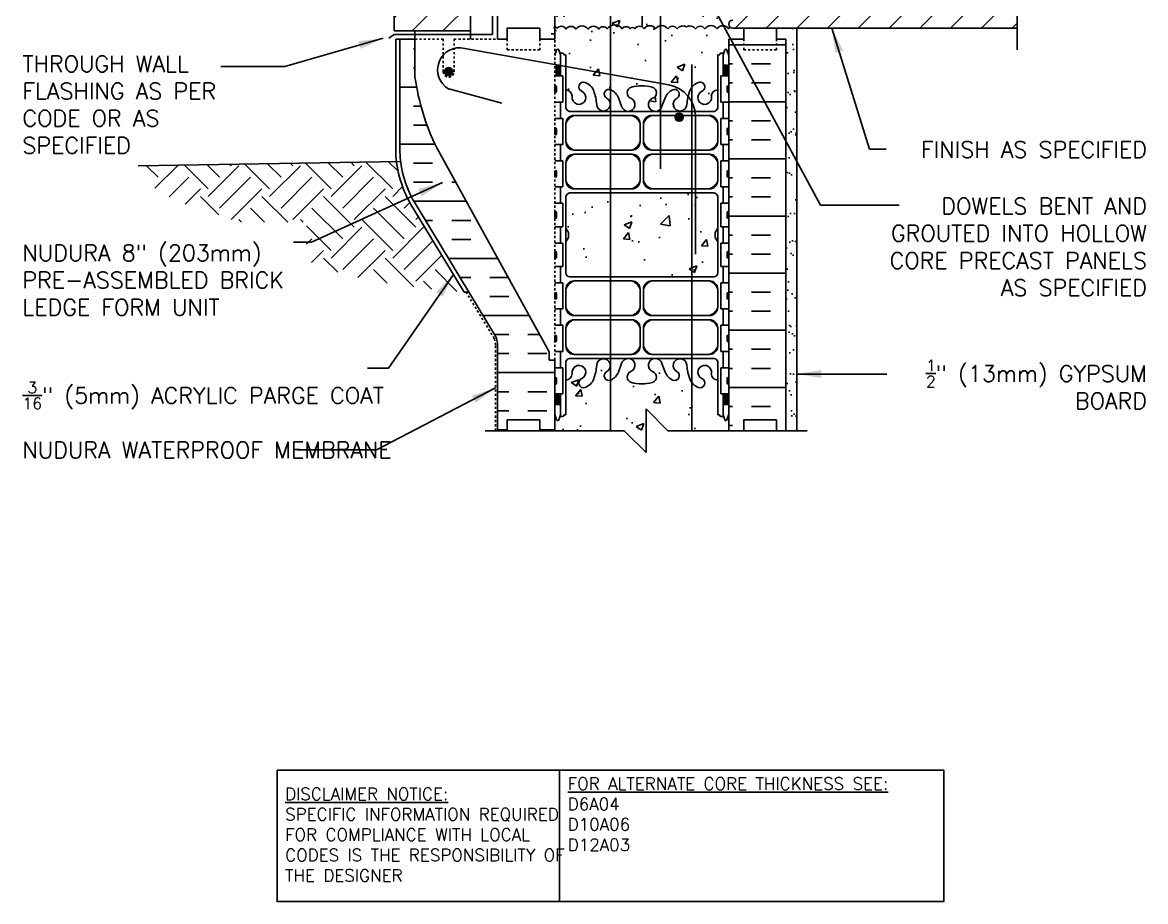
# Model space of a CAD drawing. Header units: inches. Extents: x 206.9 to 258.5, y 56.3 to 126.
# Drawn here: x 206.9 to 258.5, y 56.3 to 96.7 of the extents above; entities that cross this region are included whole.
import ezdxf

# ---------------------------------------------------------------- set-up
doc = ezdxf.new("R2010")
doc.units = ezdxf.units.IN
doc.header["$LTSCALE"] = 0.5
doc.header["$MEASUREMENT"] = 0
doc.linetypes.add('DASHED2', pattern=[0.375, 0.25, -0.125])
doc.linetypes.add('HIDDEN2', pattern=[0.1875, 0.125, -0.0625])
for name, color, linetype in [('HATCH', 12, 'Continuous'), ('Hidden2', 12, 'HIDDEN2'), ('line25', 2, 'Continuous'), ('LINE3', 3, 'Continuous'), ('LINE50', 5, 'Continuous'), ('LINE9', 9, 'Continuous'), ('TEXT', 4, 'Continuous'), ('Web_Edge', 9, 'Continuous')]:
    doc.layers.add(name, color=color, linetype=linetype)
doc.styles.add('DIM', font='romans.shx', dxfattribs={"width": 0.7})
doc.styles.add('ROMANS', font='romans.shx', dxfattribs={"height": 0.75})
doc.styles.get("Standard").update_dxf_attribs({"font": 'romans.shx', "height": 0.75})
doc.dimstyles.new('ext_12', dxfattribs={"dimscale": 12, "dimtxt": 0.09375, "dimasz": 0.09375, "dimexe": 0.09375, "dimexo": 0.0625, "dimgap": 0.0625, "dimtad": 1, "dimdec": 1, "dimzin": 3, "dimdsep": 46, "dimlunit": 4, "dimtxsty": 'DIM', "dimcen": 0.09, "dimdle": 0.09375, "dimclrt": 4, "dimadec": 0, "dimazin": 0, "dimtfac": 1, "dimtdec": 1, "dimtmove": 2, "dimatfit": 3, "dimfxl": 1, "dimfrac": 2, "dimtolj": 1, "dimtzin": 0, "dimarcsym": 0})

# ---------------------------------------------------------------- blocks, each defined once
blk = doc.blocks.new('A$C3BE81C1F')
at = {"layer": 'LINE3'}
for p, q in [((6.106, 0.764), (-3.267, 2.437)), ((-4.004, 0.572), (-1.571, -0.08)), ((7.335, -7.021), (7.335, -0.712))]:
    blk.add_line(p, q, dxfattribs=at)
for centre, radius, start, end in [((-3.509, 1.454), 1.012, 76.184, 240.6907), ((5.835, -0.712), 1.5, 360, 79.5785)]:
    blk.add_arc(centre, radius, start, end, dxfattribs=at)

msp = doc.modelspace()

# ---------------------------------------------------------------- hatches: boundary and pattern name
at = {"layer": 'HATCH'}
h = msp.add_hatch(dxfattribs=at)
h.set_pattern_fill('AR-CONC', color=256, scale=0.5)
h.set_pattern_definition([(50, (0, 0), (3.5863, -0.31376), [0.375, -4.125]), (355, (0, 0), (-0.693757, 3.76096), [0.3, -3.3]), (100.4514, (0.299, -0.026), (2.892544, 3.4472), [0.3187, -3.50571]), (46.1842, (0, 1), (5.33621, -0.827596), [0.5625, -6.1875]), (96.6356, (0.4447, 0.931), (4.67331, 4.87059), [0.47805, -5.25857]), (351.1842, (0, 1), (4.67331, 4.87059), [0.45, -4.95]), (21, (0.5, 0.75), (2.984535, -2.013094), [0.375, -4.125]), (326, (0.5, 0.75), (1.216577, 3.62575), [0.3, -3.3]), (71.4514, (0.7487, 0.5822), (4.20111, 1.612656), [0.3187, -3.50571]), (37.5, (0, 0), (0.060799, 1.664469), [0, -3.26, 0, -3.35, 0, -3.3125]), (7.5, (0, 0), (1.315348, 1.972059), [0, -1.91, 0, -3.185, 0, -1.2625]), (327.5, (-1.115, 0), (2.669112, -0.1127744), [0, -1.25, 0, -3.9, 0, -5.175]), (317.5, (-1.615, 0), (2.91593, 0.500525), [0, -1.625, 0, -2.59, 0, -3.675])])
edge = h.paths.add_edge_path()
edge.add_line((235.368, 122.975), (234.232, 122.975))
edge.add_line((234.232, 122.975), (233.232, 121.975))
edge.add_line((233.232, 121.975), (233.232, 122.975))
edge.add_line((233.232, 122.975), (233.232, 123.975))
edge.add_line((233.232, 123.975), (232.232, 122.975))
edge.add_line((232.232, 122.975), (231.357, 122.975))
edge.add_line((231.357, 122.975), (231.357, 120.202))
edge.add_arc((231.703, 120.563), 0.5, 226.2109, 246.4218)
edge.add_line((231.503, 120.105), (231.593, 120.105))
edge.add_line((231.593, 120.105), (231.593, 120.063))
edge.add_arc((231.453, 119.856), 0.25, 0, 55.9442, ccw=False)
edge.add_line((231.703, 119.856), (231.703, 119.788))
edge.add_arc((231.64, 119.788), 0.0625, -90, 0, ccw=False)
edge.add_line((231.64, 119.726), (231.593, 119.726))
edge.add_line((231.593, 119.726), (231.593, 119.656))
edge.add_line((231.593, 119.656), (231.698, 119.656))
edge.add_arc((231.576, 119.313), 0.364, 32.0424, 70.3387, ccw=False)
edge.add_arc((232.499, 119.924), 0.743, 214.228, 253.8107)
edge.add_spline(control_points=[(232.291, 119.21), (233.729, 118.89)], knot_values=[0, 0, 1, 1], degree=1, periodic=0)
edge.add_arc((234.285, 121.822), 2.984, 259.2546, 270.0995)
edge.add_line((234.29, 118.838), (235.357, 118.822))
edge.add_line((235.357, 118.822), (235.368, 118.822))
edge.add_line((235.368, 118.822), (235.368, 122.975))
edge = h.paths.add_edge_path()
edge.add_line((239.357, 122.975), (235.368, 122.975))
edge.add_line((235.368, 122.975), (235.368, 118.822))
edge.add_line((235.368, 118.822), (236.424, 118.838))
edge.add_arc((236.429, 121.822), 2.984, 269.9005, 280.7454)
edge.add_spline(control_points=[(236.985, 118.89), (238.423, 119.21)], knot_values=[0, 0, 1, 1], degree=1, periodic=0)
edge.add_arc((238.215, 119.924), 0.743, 286.1893, 325.772)
edge.add_arc((239.138, 119.313), 0.364, 109.6613, 147.9576, ccw=False)
edge.add_line((239.016, 119.656), (239.121, 119.656))
edge.add_line((239.121, 119.656), (239.121, 119.726))
edge.add_line((239.121, 119.726), (239.073, 119.726))
edge.add_arc((239.073, 119.788), 0.0625, 180, 270, ccw=False)
edge.add_line((239.011, 119.788), (239.011, 119.856))
edge.add_arc((239.261, 119.856), 0.25, 124.0558, 180, ccw=False)
edge.add_line((239.121, 120.063), (239.121, 120.105))
edge.add_line((239.121, 120.105), (239.211, 120.105))
edge.add_arc((239.011, 120.563), 0.5, 293.5782, 313.7891)
edge.add_line((239.357, 120.202), (239.357, 122.975))
h.paths.add_polyline_path([(233.912, 116.294, -0.878474), (233.736, 116.688, 1.702394), (233.286, 117, -0.069923), (233.149, 116.356, -0.21345), (232.757, 115.967, -1), (232.594, 116.376, 2.087231), (232.16, 116.601, -0.669601), (232.027, 116.48, 0.085348), (231.698, 116.556), (231.593, 116.556), (231.593, 116.486), (231.64, 116.486, -0.414214), (231.703, 116.423), (231.703, 116.356, -0.249069), (231.593, 116.149), (231.593, 116.107), (231.503, 116.107, 0.088416), (231.357, 116.01), (231.357, 113.975), (231.357, 113.216), (231.442, 113.476, -0.6), (231.542, 113.476), (231.591, 113.326), (231.717, 113.326, -0.414214), (231.767, 113.276), (231.767, 113.246), (231.867, 113.246), (231.867, 111.645, -0.380397), (232.16, 111.35, 2.087231), (232.594, 111.575, -1), (232.757, 111.983, -0.21345), (233.149, 111.594, -0.069923), (233.286, 110.95, 1.702394), (233.736, 111.263, -0.878465), (233.912, 111.656)])
h.paths.add_polyline_path([(235.368, 116.125, -0.070129), (234.883, 116.187, -0.734872), (234.86, 116.698, 1.612474), (234.428, 117.058), (234.286, 116.671, -0.173075), (233.94, 116.304, -0.03412), (233.912, 116.294), (233.912, 111.656, -0.034125), (233.94, 111.646, -0.173075), (234.286, 111.279), (234.428, 110.893, 1.612474), (234.86, 111.252, -0.734872), (234.883, 111.763, -0.070128), (235.368, 111.825)])
h.paths.add_polyline_path([(239.357, 116.01, 0.088416), (239.211, 116.107), (239.121, 116.107), (239.121, 116.149, -0.249069), (239.011, 116.356), (239.011, 116.423, -0.414214), (239.073, 116.486), (239.121, 116.486), (239.121, 116.556), (239.016, 116.556, 0.085348), (238.686, 116.48, -0.669601), (238.554, 116.601, 2.087231), (238.12, 116.376, -1), (237.957, 115.967, -0.21345), (237.564, 116.356, -0.069923), (237.428, 117, 1.702394), (236.978, 116.688, -0.940793), (236.774, 116.304, -0.173075), (236.428, 116.671), (236.286, 117.058, 1.612474), (235.854, 116.698, -0.734872), (235.831, 116.187, -0.066822), (235.368, 116.125), (235.368, 111.825, -0.066823), (235.831, 111.763, -0.734872), (235.854, 111.252, 1.612474), (236.286, 110.893), (236.428, 111.279, -0.173075), (236.774, 111.646, -0.940793), (236.978, 111.263, 1.702394), (237.428, 110.95, -0.069923), (237.564, 111.594, -0.21345), (237.957, 111.983, -1), (238.12, 111.575, 2.087231), (238.554, 111.35, -0.380392), (238.847, 111.645), (238.847, 113.246), (238.947, 113.246), (238.947, 113.276, -0.414214), (238.997, 113.326), (239.123, 113.326), (239.172, 113.476, -0.6), (239.272, 113.476), (239.357, 113.216), (239.357, 113.975)])
h.paths.add_polyline_path([(238.847, 106.756, 0.268138), (238.686, 106.904), (235.368, 106.904), (235.368, 104.725), (239.357, 104.725), (239.357, 104.975), (238.727, 104.975), (238.727, 105.088), (238.847, 105.288)])
h.paths.add_polyline_path([(235.368, 106.904), (233.912, 106.904), (233.912, 104.725), (235.368, 104.725)])
h.paths.add_polyline_path([(233.912, 106.904), (232.028, 106.904, 0.268156), (231.867, 106.756), (231.867, 105.288), (231.987, 105.088), (231.987, 104.975), (231.357, 104.975), (231.357, 104.6), (231.596, 104.6, -0.180815), (231.923, 104.725), (233.912, 104.725)])
h.paths.add_polyline_path([(239.885, 101.727), (240.078, 104.475), (235.368, 104.475), (235.368, 96.533, -0.122702), (235.465, 96.449, -0.520567), (235.99, 96.449, -0.208406), (236.224, 96.593), (236.224, 99.018, -0.414214), (237.224, 100.018), (239.766, 100.018), (239.833, 100.981, 0.932515)])
h.paths.add_polyline_path([(239.708, 99.194), (239.766, 100.018), (237.224, 100.018, 0.414214), (236.224, 99.018), (236.224, 96.593, -0.28161), (236.554, 96.449, -0.520567), (236.987, 96.449, -0.396716), (237.406, 96.536, -0.396716), (237.825, 96.449, -0.520567), (238.258, 96.449, -0.520567), (238.822, 96.449, -0.520567), (239.347, 96.449, -0.098929), (239.422, 96.521, -0.69452), (239.544, 96.85)])
h.paths.add_polyline_path([(235.368, 104.475), (233.912, 104.475), (233.912, 96.575, -0.383837), (234.455, 96.449, -0.520567), (234.822, 96.449, -0.520567), (235.032, 96.449, -0.373978), (235.368, 96.533)])
h.paths.add_polyline_path([(233.912, 104.475), (231.924, 104.475, 0.243307), (231.722, 104.368), (231.722, 103.52), (231.681, 103.52), (231.681, 102.975), (231.431, 102.975), (231.431, 103.52), (231.357, 103.52), (231.357, 102.77), (231.722, 102.77), (231.722, 101.57), (231.357, 101.57), (231.357, 100.82), (231.722, 100.82), (231.722, 99.62), (231.357, 99.62), (231.357, 98.87), (231.722, 98.87), (231.722, 97.67), (231.357, 97.67), (231.357, 96.512, -0.324963), (231.464, 96.476, -0.520567), (231.87, 96.436, -0.520567), (232.33, 96.436, -0.520567), (232.894, 96.436, -0.520567), (233.379, 96.436, -0.520567), (233.773, 96.449, -0.11396), (233.912, 96.575)])
h.paths.add_polyline_path([(243.384, 102.975), (243.384, 104.475), (240.854, 104.475), (240.854, 104.077), (240.76, 103.89), (240.666, 104.077), (240.666, 104.475), (240.078, 104.475), (239.885, 101.727, -0.932515), (239.833, 100.981), (239.766, 100.018), (239.708, 99.194), (241.154, 99.346, 1.788289)])
h.paths.add_polyline_path([(236.224, 96.593, 0.208406), (235.99, 96.449, 0.520567), (235.465, 96.449, 0.122702), (235.368, 96.533, 0.373978), (235.032, 96.449, 0.520567), (234.822, 96.449, 0.520567), (234.455, 96.449, 0.383837), (233.912, 96.575), (233.912, 94.353), (236.224, 93.94)])
h.paths.add_polyline_path([(233.912, 96.575, 0.11396), (233.773, 96.449, 0.520567), (233.379, 96.436, 0.520567), (232.894, 96.436, 0.520567), (232.33, 96.436, 0.520567), (231.87, 96.436, 0.520567), (231.464, 96.476, 0.324963), (231.357, 96.512), (231.357, 95.975), (231.357, 95.216), (231.442, 95.476, -0.6), (231.542, 95.476), (231.591, 95.326), (231.717, 95.326, -0.414214), (231.767, 95.276), (231.767, 95.246), (231.867, 95.246), (231.867, 94.718), (233.912, 94.353)])
h.paths.add_polyline_path([(233.912, 94.353), (231.867, 94.718), (231.867, 93.645, -0.380397), (232.16, 93.35, 2.087231), (232.594, 93.575, -1), (232.757, 93.983, -0.21345), (233.149, 93.594, -0.069923), (233.286, 92.95, 1.702394), (233.736, 93.263, -0.878465), (233.912, 93.656)])
h.paths.add_polyline_path([(233.912, 94.353), (233.912, 93.656, -0.034125), (233.94, 93.646, -0.173075), (234.286, 93.279), (234.428, 92.893, 1.612474), (234.86, 93.252, -0.734872), (234.883, 93.763, -0.068475), (235.357, 93.825, -0.068475), (235.831, 93.763, -0.734872), (235.854, 93.252, 1.270286), (236.224, 92.768), (236.224, 93.94)])
h.paths.add_polyline_path([(238.847, 95.246), (238.947, 95.246), (238.947, 95.276, -0.414214), (238.997, 95.326), (239.123, 95.326), (239.172, 95.476, -0.6), (239.272, 95.476), (239.357, 95.216), (239.357, 95.975), (240.044, 95.975), (240.044, 96.475), (239.544, 96.475, -0.180275), (239.422, 96.521, 0.098929), (239.347, 96.449, 0.520567), (238.822, 96.449, 0.520567), (238.258, 96.449, 0.520567), (237.825, 96.449, 0.396716), (237.406, 96.536, 0.396716), (236.987, 96.449, 0.520567), (236.554, 96.449, 0.28161), (236.224, 96.593), (236.224, 93.94), (236.224, 92.768, 0.112255), (236.286, 92.893), (236.428, 93.279, -0.173075), (236.774, 93.646, -0.940793), (236.978, 93.263, 1.702394), (237.428, 92.95, -0.069923), (237.564, 93.594, -0.21345), (237.957, 93.983, -1), (238.12, 93.575, 2.087231), (238.554, 93.35, -0.380392), (238.847, 93.645)])
h.paths.add_polyline_path([(233.912, 88.904), (232.028, 88.904, 0.268156), (231.867, 88.756), (231.867, 87.288), (231.987, 87.088), (231.987, 86.975), (231.987, 86.863), (231.867, 86.663), (231.867, 85.194, 0.268156), (232.028, 85.046), (233.912, 85.046)])
h.paths.add_polyline_path([(237.657, 88.904), (233.912, 88.904), (233.912, 85.046), (237.657, 85.046)])
h.paths.add_polyline_path([(238.847, 86.663), (238.727, 86.863), (238.727, 86.975), (238.727, 87.088), (238.847, 87.288), (238.847, 88.756, 0.268138), (238.686, 88.904), (237.657, 88.904), (237.657, 85.046), (238.686, 85.046, 0.268138), (238.847, 85.194)])
h.paths.add_polyline_path([(237.657, 80.191, -0.070444), (237.564, 80.356, -0.069923), (237.428, 81, 1.702394), (236.978, 80.688, -0.940793), (236.774, 80.304, -0.173075), (236.428, 80.671), (236.286, 81.058, 1.612474), (235.854, 80.698, -0.734872), (235.831, 80.187, -0.068475), (235.357, 80.125, -0.068475), (234.883, 80.187, -0.734872), (234.86, 80.698, 1.612474), (234.428, 81.058), (234.286, 80.671, -0.173075), (233.94, 80.304, -0.034125), (233.912, 80.294), (233.912, 77.975), (234.555, 77.975), (235.555, 76.975), (235.555, 77.975), (235.555, 78.975), (236.555, 77.975), (237.657, 77.975)])
h.paths.add_polyline_path([(233.912, 80.294, -0.878465), (233.736, 80.688, 1.702394), (233.286, 81, -0.069923), (233.149, 80.356, -0.21345), (232.757, 79.967, -1), (232.594, 80.376, 2.087231), (232.16, 80.601, -0.380397), (231.867, 80.305), (231.867, 78.704), (231.767, 78.704), (231.767, 78.674, -0.414214), (231.717, 78.624), (231.591, 78.624), (231.542, 78.474, -0.6), (231.442, 78.474), (231.357, 78.735), (231.357, 77.975), (233.912, 77.975)])
h.paths.add_polyline_path([(238.847, 80.305, -0.380392), (238.554, 80.601, 2.087231), (238.12, 80.376, -1), (237.957, 79.967, -0.140887), (237.657, 80.191), (237.657, 77.975), (239.357, 77.975), (239.357, 78.735), (239.272, 78.474, -0.6), (239.172, 78.474), (239.123, 78.624), (238.997, 78.624, -0.414214), (238.947, 78.674), (238.947, 78.704), (238.847, 78.704)])
h = msp.add_hatch(dxfattribs=at)
h.set_pattern_fill('ANSI31', color=256, scale=8, style=0)
h.set_pattern_definition([(45, (133.1788, -50.4259), (-0.707107, 0.707107), [])])
h.paths.add_polyline_path([(227.482, 98.6), (223.982, 98.6), (223.982, 96.35), (227.482, 96.35)])
h.paths.add_polyline_path([(227.482, 101.225), (223.982, 101.225), (223.982, 98.975), (227.482, 98.975)])
h.paths.add_polyline_path([(227.482, 103.85), (223.982, 103.85), (223.982, 101.6), (227.482, 101.6)])
h.paths.add_polyline_path([(227.482, 106.475), (223.982, 106.475), (223.982, 104.225), (227.482, 104.225)])
h.paths.add_polyline_path([(227.482, 109.1), (223.982, 109.1), (223.982, 106.85), (227.482, 106.85)])
h.paths.add_polyline_path([(227.482, 111.725), (223.982, 111.725), (223.982, 109.475), (227.482, 109.475)])
h.paths.add_polyline_path([(227.482, 114.35), (223.982, 114.35), (223.982, 112.1), (227.482, 112.1)])
h.paths.add_polyline_path([(227.482, 116.975), (223.982, 116.975), (223.982, 114.725), (227.482, 114.725)])
h.paths.add_polyline_path([(227.482, 119.6), (223.982, 119.6), (223.982, 117.35), (227.482, 117.35)])
h.paths.add_polyline_path([(227.482, 122.225), (223.982, 122.225), (223.982, 119.975), (227.482, 119.975)])
h.paths.add_polyline_path([(227.482, 122.975), (223.982, 122.975), (223.982, 122.6), (227.482, 122.6)])
h = msp.add_hatch(dxfattribs=at)
h.set_pattern_fill('INSUL', color=256, scale=7, style=0)
h.set_pattern_definition([(0, (-2694.8047, -301.0343), (0, 2.625), []), (0, (-2694.8047, -300.1593), (0, 2.625), [0.875, -0.875]), (0, (-2694.8047, -299.2843), (0, 2.625), [0.875, -0.875])])
h.paths.add_polyline_path([(228.732, 95.975), (229.169, 95.975), (229.169, 96.475), (230.669, 96.475), (230.669, 95.975), (231.357, 95.975), (231.357, 113.975), (230.669, 113.975), (230.669, 114.475), (229.169, 114.475), (229.169, 113.975), (228.732, 113.975)])
h = msp.add_hatch(dxfattribs=at)
h.set_pattern_fill('ANSI31', color=256, scale=8, style=0)
h.set_pattern_definition([(45, (135.1788, -50.4259), (-0.707107, 0.707107), [])])
edge = h.paths.add_edge_path()
edge.add_line((241.154, 99.346), (239.708, 99.194))
edge.add_line((239.708, 99.194), (239.544, 96.85))
edge.add_arc((239.544, 96.663), 0.188, 90, 270)
edge.add_line((239.544, 96.475), (252.612, 96.475))
edge.add_line((252.612, 96.475), (252.612, 98.475))
edge.add_line((252.612, 98.475), (252.612, 98.551))
edge.add_line((252.612, 98.551), (252.612, 98.668))
edge.add_arc((250.884, 100.475), 2.5, 46.2873, 313.7127, ccw=False)
edge.add_line((252.612, 102.282), (252.612, 104.475))
edge.add_line((252.612, 104.475), (243.384, 104.475))
edge.add_line((243.384, 104.475), (243.384, 102.975))
edge.add_arc((243.384, 100.475), 2.5, -153.1454, 90, ccw=False)
h = msp.add_hatch(dxfattribs=at)
h.set_pattern_fill('INSUL', color=256, scale=7, style=0)
h.set_pattern_definition([(180, (3165.5185, -319.0343), (0, 2.625), []), (180, (3165.5185, -318.1593), (0, 2.625), [0.875, -0.875]), (180, (3165.5185, -317.2843), (0, 2.625), [0.875, -0.875])])
h.paths.add_polyline_path([(241.982, 77.975), (241.544, 77.975), (241.544, 78.475), (240.044, 78.475), (240.044, 77.975), (239.357, 77.975), (239.357, 95.975), (240.044, 95.975), (240.044, 96.475), (241.544, 96.475), (241.544, 95.975), (241.982, 95.975)])
h = msp.add_hatch(dxfattribs=at)
h.set_pattern_fill('AR-SAND', color=256, scale=0.5, style=0)
h.set_pattern_definition([(37.5, (122.3145, 11.3102), (-0.0314967, 0.963412), [0, -0.76, 0, -0.85, 0, -0.8125]), (7.5, (122.3145, 11.3102), (0.884888, 1.411073), [0, -0.41, 0, -0.685, 0, -0.2625]), (327.5, (121.6995, 11.3102), (1.557071, 0.0028295), [0, -0.25, 0, -0.9, 0, -1.175]), (317.5, (121.6995, 11.3102), (1.503063, 0.438838), [0, -0.125, 0, -0.59, 0, -0.675])])
h.paths.add_polyline_path([(242.482, 90.541), (241.982, 90.541), (241.982, 77.976), (242.482, 77.976)])
h.paths.add_polyline_path([(242.482, 96.475), (241.982, 96.475), (241.982, 90.541), (242.482, 90.541)])
h = msp.add_hatch(dxfattribs=at)
h.set_pattern_fill('INSUL', color=256, scale=7, style=0)
h.set_pattern_definition([(0, (-2771.1338, -344.607), (0, 2.625), []), (0, (-2771.1338, -343.732), (0, 2.625), [0.875, -0.875]), (0, (-2771.1338, -342.857), (0, 2.625), [0.875, -0.875])])
h.paths.add_polyline_path([(225.932, 90.975, -0.079579), (224.932, 94.225), (224.932, 95.975), (224.232, 95.975), (224.232, 90.975, 0.131652), (224.902, 88.475), (228.64, 82.325, -0.10438), (228.732, 81.85), (228.732, 77.975), (229.169, 77.975), (229.169, 78.475), (230.669, 78.475), (230.669, 77.975), (231.357, 77.975), (231.357, 81.225), (231.107, 81.225), (231.107, 81.6)])
h = msp.add_hatch(dxfattribs=at)
h.set_pattern_fill('EARTH', color=256, scale=8, angle=45, style=0)
h.set_pattern_definition([(45, (120.3145, 11.3102), (2e-16, 2.828427), [2, -2]), (45, (119.7842, 11.8406), (2e-16, 2.828427), [2, -2]), (45, (119.2538, 12.3709), (2e-16, 2.828427), [2, -2]), (135, (119.2538, 12.7244), (-2.828427, 4e-16), [2, -2]), (135, (119.7842, 13.2548), (-2.828427, 4e-16), [2, -2]), (135, (120.3145, 13.7851), (-2.828427, 4e-16), [2, -2])])
h.paths.add_polyline_path([(220.505, 90.287), (211.789, 90.142), (211.968, 89.967), (212.149, 89.796), (212.333, 89.632), (212.519, 89.475), (212.708, 89.324), (212.898, 89.181), (213.092, 89.047), (213.288, 88.921), (213.486, 88.805), (213.687, 88.697), (213.89, 88.598), (214.094, 88.506), (214.299, 88.421), (214.506, 88.341), (214.713, 88.268), (214.921, 88.199), (215.128, 88.134), (215.336, 88.071), (215.544, 88.008), (215.753, 87.945), (215.963, 87.878), (216.043, 87.85)])
edge = h.paths.add_edge_path()
edge.add_line((216.785, 87.556), (219.952, 87.556))
edge.add_line((219.952, 87.556), (219.952, 85.806))
edge.add_line((219.952, 85.806), (220.065, 85.754))
edge.add_line((220.065, 85.754), (220.423, 85.603))
edge.add_line((220.423, 85.603), (220.829, 85.444))
edge.add_line((220.829, 85.444), (221.308, 85.28))
edge.add_line((221.308, 85.28), (221.885, 85.113))
edge.add_line((221.885, 85.113), (222.588, 84.948))
edge.add_line((222.588, 84.948), (223.443, 84.786))
edge.add_line((223.443, 84.786), (224.478, 84.63))
edge.add_line((224.478, 84.63), (225.718, 84.482))
edge.add_line((225.718, 84.482), (227.191, 84.347))
edge.add_line((227.191, 84.347), (224.74, 88.38))
edge.add_arc((229.232, 90.975), 5.188, 186.9549, 210.0236, ccw=False)
edge.add_line((224.083, 90.347), (220.505, 90.287))
edge.add_line((220.505, 90.287), (216.043, 87.85))
edge.add_line((216.043, 87.85), (216.174, 87.806))
edge.add_line((216.174, 87.806), (216.386, 87.727))
edge.add_line((216.386, 87.727), (216.6, 87.64))
edge.add_line((216.6, 87.64), (216.785, 87.556))
at = {"layer": 'LINE3'}
for points in [[(226.294, 94.475, 1), (226.669, 94.475, 1)], [(236.888, 92.387, 1), (237.263, 92.387, 1)]]:
    msp.add_hatch(color=256, dxfattribs=at).paths.add_polyline_path(points)

# ---------------------------------------------------------------- linework, layer by layer
at = {"layer": 'HATCH'}
for points in [[(237.406, 96.536, 0.396716), (236.987, 96.449, 0.520567), (236.554, 96.449, 0.520567), (235.99, 96.449, 0.520567), (235.465, 96.449, 0.520567), (235.032, 96.449, 0.520567), (234.822, 96.449, 0.520567), (234.455, 96.449, 0.520567), (233.773, 96.449, 0.520567), (233.379, 96.436, 0.520567), (232.894, 96.436, 0.520567), (232.33, 96.436, 0.520567), (231.87, 96.436, 0.520567), (231.464, 96.476, 0.520567), (231.306, 96.476)], [(237.406, 96.536, -0.396716), (237.825, 96.449, -0.520567), (238.258, 96.449, -0.520567), (238.822, 96.449, -0.520567), (239.347, 96.449, -0.098929), (239.422, 96.521, -0.098929)]]:
    msp.add_lwpolyline(points, format="xyb", dxfattribs=at)
at = {"layer": 'Hidden2'}
for p, q in [((224.932, 95.975), (226.232, 95.975)), ((226.232, 95.975), (226.232, 94.475)), ((226.732, 94.475), (226.732, 95.975)), ((226.732, 95.975), (228.732, 95.975)), ((231.357, 81.225), (231.357, 95.975))]:
    msp.add_line(p, q, dxfattribs=at)
msp.add_lwpolyline([(228.732, 95.975), (229.169, 95.975), (229.169, 96.475), (230.669, 96.475), (230.669, 95.975), (231.357, 95.975)], dxfattribs=at)
msp.add_lwpolyline([(228.732, 95.975), (229.169, 95.975), (229.169, 96.475), (230.669, 96.475), (230.669, 95.975), (231.357, 95.975)], dxfattribs=at)
msp.add_lwpolyline([(228.732, 95.975), (229.169, 95.975), (229.169, 96.475), (230.669, 96.475), (230.669, 95.975), (231.357, 95.975)], dxfattribs=at)
msp.add_arc((226.482, 94.475), 0.25, 180, 0, dxfattribs=at)
at = {"layer": 'line25'}
for p, q in [((231.357, 113.975), (231.357, 95.975)), ((227.482, 95.975), (227.482, 109.1)), ((223.982, 96.35), (223.982, 98.6)), ((227.482, 96.35), (223.982, 96.35)), ((224.932, 96.35), (224.932, 95.975)), ((239.544, 96.475), (252.612, 96.475)), ((239.544, 96.475), (252.612, 96.475)), ((224.932, 95.975), (224.932, 94.225)), ((239.357, 77.975), (239.357, 95.975)), ((231.357, 94.28), (231.722, 94.28)), ((231.722, 93.08), (231.722, 94.28)), ((239.357, 94.28), (238.992, 94.28)), ((238.992, 93.08), (238.992, 94.28)), ((231.357, 93.08), (231.722, 93.08)), ((239.357, 93.08), (238.992, 93.08)), ((231.357, 92.33), (231.722, 92.33)), ((231.722, 91.13), (231.722, 92.33)), ((239.357, 92.33), (238.992, 92.33)), ((238.992, 91.13), (238.992, 92.33)), ((231.107, 81.6), (225.932, 90.975)), ((231.357, 91.13), (231.722, 91.13)), ((239.357, 91.13), (238.992, 91.13)), ((231.357, 90.38), (231.722, 90.38)), ((231.722, 89.18), (231.722, 90.38)), ((239.357, 90.38), (238.992, 90.38)), ((238.992, 89.18), (238.992, 90.38)), ((231.357, 89.18), (231.722, 89.18)), ((239.357, 89.18), (238.992, 89.18)), ((231.357, 88.43), (231.722, 88.43)), ((231.722, 88.43), (231.722, 87.35)), ((239.357, 88.43), (238.992, 88.43)), ((238.992, 88.43), (238.992, 87.35)), ((231.357, 87.35), (231.722, 87.35)), ((239.357, 87.35), (238.992, 87.35)), ((231.357, 86.6), (231.722, 86.6)), ((231.722, 85.52), (231.722, 86.6)), ((239.357, 86.6), (238.992, 86.6)), ((238.992, 85.52), (238.992, 86.6)), ((231.357, 85.52), (231.722, 85.52)), ((239.357, 85.52), (238.992, 85.52)), ((231.357, 84.77), (231.722, 84.77)), ((231.722, 84.77), (231.722, 83.57)), ((239.357, 84.77), (238.992, 84.77)), ((238.992, 84.77), (238.992, 83.57)), ((231.357, 83.57), (231.722, 83.57)), ((239.357, 83.57), (238.992, 83.57)), ((231.357, 82.82), (231.722, 82.82)), ((231.722, 82.82), (231.722, 81.62)), ((239.357, 82.82), (238.992, 82.82)), ((238.992, 82.82), (238.992, 81.62)), ((231.107, 81.225), (231.107, 81.6)), ((231.357, 81.62), (231.722, 81.62)), ((239.357, 81.62), (238.992, 81.62)), ((231.357, 81.225), (231.107, 81.225)), ((231.357, 77.975), (231.357, 81.225)), ((231.357, 80.87), (231.722, 80.87)), ((231.722, 80.87), (231.722, 79.67)), ((239.357, 80.87), (238.992, 80.87)), ((238.992, 80.87), (238.992, 79.67)), ((231.357, 79.67), (231.722, 79.67)), ((239.357, 79.67), (238.992, 79.67))]:
    msp.add_line(p, q, dxfattribs=at)
for centre, radius, start, end in [((239.544, 96.663), 0.188, 90, 270), ((235.577, 95.722), 10.75, 188.0028, 206.2026)]:
    msp.add_arc(centre, radius, start, end, dxfattribs=at)
at = {"layer": 'LINE3'}
for p, q in [((233.912, 104.475), (233.912, 77.974)), ((235.368, 104.475), (235.368, 96.533)), ((236.224, 90.018), (236.224, 99.018)), ((237.657, 94.806), (237.657, 77.975))]:
    msp.add_line(p, q, dxfattribs=at)
for centre in [(226.482, 94.475), (237.075, 92.387)]:
    msp.add_circle(centre, 0.188, dxfattribs=at)
at = {"layer": 'LINE50'}
for p, q in [((228.732, 95.975), (228.732, 113.975)), ((241.982, 77.975), (241.982, 95.975)), ((212.205, 90.149), (224.271, 90.35))]:
    msp.add_line(p, q, dxfattribs=at)
for points in [[(228.732, 95.975), (229.169, 95.975), (229.169, 96.475), (230.669, 96.475), (230.669, 95.975), (231.357, 95.975)], [(231.357, 95.975), (230.669, 95.975), (230.669, 96.475), (229.169, 96.475), (229.169, 95.975), (228.732, 95.975)], [(228.732, 95.975), (229.169, 95.975), (229.169, 96.475), (230.669, 96.475), (230.669, 95.975), (231.357, 95.975)], [(231.357, 95.975), (230.669, 95.975), (230.669, 96.475), (229.169, 96.475), (229.169, 95.975), (228.732, 95.975)], [(241.982, 95.975), (241.544, 95.975), (241.544, 96.475), (240.044, 96.475), (240.044, 95.975), (239.357, 95.975)], [(231.357, 77.975), (230.669, 77.975), (230.669, 78.475), (229.169, 78.475), (229.169, 77.975), (228.732, 77.975)], [(239.357, 77.975), (240.044, 77.975), (240.044, 78.475), (241.544, 78.475), (241.544, 77.975), (241.982, 77.975)]]:
    msp.add_lwpolyline(points, dxfattribs=at)
msp.add_lwpolyline([(228.732, 77.975), (228.732, 81.85, 0.10438), (228.64, 82.325), (224.902, 88.475, -0.131652), (224.232, 90.975), (224.232, 95.975), (224.932, 95.975)], format="xyb", dxfattribs=at)
at = {"layer": 'LINE9'}
for p, q in [((228.497, 96.18), (228.497, 100.702)), ((223.732, 96.012), (223.975, 96.18)), ((228.497, 96.18), (223.975, 96.18)), ((242.482, 96.475), (242.482, 77.981)), ((224.044, 95.975), (224.232, 95.975)), ((231.357, 93.57), (231.357, 93.79)), ((231.357, 93.735), (231.357, 93.735)), ((231.357, 93.625), (231.357, 93.625)), ((231.397, 93.83), (231.397, 93.83)), ((231.397, 93.53), (231.397, 93.53)), ((231.437, 93.57), (231.437, 93.79)), ((239.277, 93.57), (239.277, 93.79)), ((239.317, 93.83), (239.317, 93.83)), ((239.317, 93.53), (239.317, 93.53)), ((239.357, 93.57), (239.357, 93.79)), ((239.357, 93.735), (239.357, 93.735)), ((239.357, 93.625), (239.357, 93.625)), ((231.357, 91.62), (231.357, 91.84)), ((231.357, 91.785), (231.357, 91.785)), ((231.357, 91.675), (231.357, 91.675)), ((231.397, 91.88), (231.397, 91.88)), ((231.397, 91.58), (231.397, 91.58)), ((231.437, 91.62), (231.437, 91.84)), ((239.277, 91.62), (239.277, 91.84)), ((239.317, 91.88), (239.317, 91.88)), ((239.317, 91.58), (239.317, 91.58)), ((239.357, 91.62), (239.357, 91.84)), ((239.357, 91.785), (239.357, 91.785)), ((239.357, 91.675), (239.357, 91.675)), ((231.357, 89.67), (231.357, 89.89)), ((231.357, 89.835), (231.357, 89.835)), ((231.397, 89.93), (231.397, 89.93)), ((231.437, 89.67), (231.437, 89.89)), ((239.277, 89.67), (239.277, 89.89)), ((239.317, 89.93), (239.317, 89.93)), ((239.357, 89.67), (239.357, 89.89)), ((239.357, 89.835), (239.357, 89.835)), ((231.357, 89.725), (231.357, 89.725)), ((231.397, 89.63), (231.397, 89.63)), ((239.317, 89.63), (239.317, 89.63)), ((239.357, 89.725), (239.357, 89.725)), ((231.357, 88), (231.357, 87.78)), ((231.357, 87.945), (231.357, 87.945)), ((231.357, 87.835), (231.357, 87.835)), ((231.397, 88.04), (231.397, 88.04)), ((231.437, 88), (231.437, 87.78)), ((239.277, 88), (239.277, 87.78)), ((239.317, 88.04), (239.317, 88.04)), ((239.357, 88), (239.357, 87.78)), ((239.357, 87.945), (239.357, 87.945)), ((239.357, 87.835), (239.357, 87.835)), ((231.397, 87.74), (231.397, 87.74)), ((239.317, 87.74), (239.317, 87.74)), ((231.357, 85.95), (231.357, 86.17)), ((231.357, 86.115), (231.357, 86.115)), ((231.357, 86.005), (231.357, 86.005)), ((231.397, 86.21), (231.397, 86.21)), ((231.397, 85.91), (231.397, 85.91)), ((231.437, 85.95), (231.437, 86.17)), ((239.277, 85.95), (239.277, 86.17)), ((239.317, 86.21), (239.317, 86.21)), ((239.317, 85.91), (239.317, 85.91)), ((239.357, 85.95), (239.357, 86.17)), ((239.357, 86.115), (239.357, 86.115)), ((239.357, 86.005), (239.357, 86.005)), ((227.191, 84.347), (227.411, 84.347)), ((231.357, 84.28), (231.357, 84.06)), ((231.357, 84.225), (231.357, 84.225)), ((231.397, 84.32), (231.397, 84.32)), ((231.437, 84.28), (231.437, 84.06)), ((239.277, 84.28), (239.277, 84.06)), ((239.317, 84.32), (239.317, 84.32)), ((239.357, 84.28), (239.357, 84.06)), ((239.357, 84.225), (239.357, 84.225)), ((231.357, 84.115), (231.357, 84.115)), ((231.397, 84.02), (231.397, 84.02)), ((239.317, 84.02), (239.317, 84.02)), ((239.357, 84.115), (239.357, 84.115)), ((231.357, 82.33), (231.357, 82.11)), ((231.357, 82.275), (231.357, 82.275)), ((231.357, 82.165), (231.357, 82.165)), ((231.437, 82.33), (231.437, 82.11)), ((239.277, 82.33), (239.277, 82.11)), ((239.357, 82.33), (239.357, 82.11)), ((239.357, 82.275), (239.357, 82.275)), ((239.357, 82.165), (239.357, 82.165)), ((231.397, 82.07), (231.397, 82.07)), ((239.317, 82.07), (239.317, 82.07)), ((231.357, 80.38), (231.357, 80.16)), ((231.357, 80.325), (231.357, 80.325)), ((231.357, 80.215), (231.357, 80.215)), ((231.397, 80.42), (231.397, 80.42)), ((231.397, 80.12), (231.397, 80.12)), ((231.437, 80.38), (231.437, 80.16)), ((239.277, 80.38), (239.277, 80.16)), ((239.317, 80.42), (239.317, 80.42)), ((239.317, 80.12), (239.317, 80.12)), ((239.357, 80.38), (239.357, 80.16)), ((239.357, 80.325), (239.357, 80.325)), ((239.357, 80.215), (239.357, 80.215)), ((235.555, 78.975), (236.555, 77.975)), ((235.555, 77.975), (235.555, 78.975)), ((234.555, 77.975), (228.158, 77.975)), ((235.555, 76.975), (234.555, 77.975)), ((235.555, 77.975), (235.555, 76.975)), ((236.555, 77.975), (242.953, 77.975))]:
    msp.add_line(p, q, dxfattribs=at)
msp.add_lwpolyline([(252.612, 106.975), (252.612, 102.225), (251.612, 101.225), (252.612, 101.225), (253.612, 101.225), (252.612, 100.225), (252.612, 95.475)], dxfattribs=at)
msp.add_lwpolyline([(227.191, 84.347), (224.74, 88.38, -0.131757), (224.044, 90.975), (224.044, 95.975)], format="xyb", dxfattribs=at)
at = {"layer": 'LINE9', "linetype": 'DASHED2', "ltscale": 0.15}
for points in [[(230.669, 95.975), (230.669, 95.975), (230.669, 95.475), (229.169, 95.475), (229.169, 95.975), (229.169, 95.975)], [(241.544, 95.975), (241.544, 95.975), (241.544, 95.475), (240.044, 95.475), (240.044, 95.975), (240.044, 95.975)]]:
    msp.add_lwpolyline(points, dxfattribs=at)
at = {"layer": 'LINE9', "linetype": 'HIDDEN2'}
msp.add_lwpolyline([(228.628, 77.975), (228.628, 81.911, 0.097369), (228.575, 82.214), (227.279, 84.347)], format="xyb", dxfattribs=at)
at = {"layer": 'LINE9'}
for centre, start, end in [((231.397, 93.79), 90, 180), ((231.397, 93.57), 180, 270), ((231.397, 93.79), 360, 90), ((231.397, 93.57), 270, 0), ((239.317, 93.79), 90, 180), ((239.317, 93.57), 180, 270), ((239.317, 93.79), 0, 90), ((239.317, 93.57), 270, 0), ((231.397, 91.84), 90, 180), ((231.397, 91.62), 180, 270), ((231.397, 91.84), 360, 90), ((231.397, 91.62), 270, 0), ((239.317, 91.84), 90, 180), ((239.317, 91.62), 180, 270), ((239.317, 91.84), 0, 90), ((239.317, 91.62), 270, 0), ((231.397, 89.89), 90, 180), ((231.397, 89.89), 360, 90), ((239.317, 89.89), 90, 180), ((239.317, 89.89), 0, 90), ((231.397, 89.67), 180, 270), ((231.397, 89.67), 270, 0), ((239.317, 89.67), 180, 270), ((239.317, 89.67), 270, 0), ((231.397, 88), 90, 180), ((231.397, 87.78), 180, 270), ((231.397, 88), 0, 90), ((231.397, 87.78), 270, 0), ((239.317, 88), 90, 180), ((239.317, 87.78), 180, 270), ((239.317, 88), 360, 90), ((239.317, 87.78), 270, 0), ((231.397, 86.17), 90, 180), ((231.397, 85.95), 180, 270), ((231.397, 86.17), 360, 90), ((231.397, 85.95), 270, 0), ((239.317, 86.17), 90, 180), ((239.317, 85.95), 180, 270), ((239.317, 86.17), 0, 90), ((239.317, 85.95), 270, 0), ((231.397, 84.28), 90, 180), ((231.397, 84.28), 0, 90), ((239.317, 84.28), 90, 180), ((239.317, 84.28), 360, 90), ((231.397, 84.06), 180, 270), ((231.397, 84.06), 270, 0), ((239.317, 84.06), 180, 270), ((239.317, 84.06), 270, 0), ((231.397, 82.33), 90, 180), ((231.397, 82.11), 180, 270), ((231.397, 82.33), 0, 90), ((231.397, 82.11), 270, 0), ((239.317, 82.33), 90, 180), ((239.317, 82.11), 180, 270), ((239.317, 82.33), 360, 90), ((239.317, 82.11), 270, 0), ((231.397, 80.38), 90, 180), ((231.397, 80.16), 180, 270), ((231.397, 80.38), 0, 90), ((231.397, 80.16), 270, 0), ((239.317, 80.38), 90, 180), ((239.317, 80.16), 180, 270), ((239.317, 80.38), 360, 90), ((239.317, 80.16), 270, 0)]:
    msp.add_arc(centre, 0.04, start, end, dxfattribs=at)
at = {"layer": 'TEXT'}
msp.add_lwpolyline([(218.594, 62.375), (231.578, 62.375), (231.578, 56.337), (218.594, 56.337)], close=True, dxfattribs=at)
msp.add_lwpolyline([(231.578, 62.375), (249.238, 62.375), (249.238, 56.337), (231.578, 56.337)], dxfattribs=at)
at = {"layer": 'Web_Edge'}
for p, q in [((231.357, 95.216), (231.442, 95.476)), ((231.617, 95.246), (231.542, 95.476)), ((231.591, 95.326), (231.717, 95.326)), ((231.617, 95.246), (231.617, 94.28)), ((231.757, 95.276), (231.757, 95.276)), ((231.767, 95.276), (231.767, 95.276)), ((231.767, 95.276), (231.767, 95.246)), ((231.767, 95.246), (231.867, 95.246)), ((231.867, 92.8), (231.867, 95.246)), ((238.947, 95.246), (238.847, 95.246)), ((238.847, 92.8), (238.847, 95.246)), ((238.947, 95.276), (238.947, 95.276)), ((238.947, 95.276), (238.947, 95.246)), ((239.123, 95.326), (238.997, 95.326)), ((239.097, 95.246), (239.172, 95.476)), ((239.097, 95.246), (239.097, 94.28)), ((239.357, 95.216), (239.272, 95.476)), ((234.428, 92.893), (234.286, 93.279)), ((236.286, 92.893), (236.428, 93.279)), ((238.686, 92.652), (232.028, 92.652)), ((234.906, 92.464), (232.242, 92.464)), ((238.472, 92.464), (235.808, 92.464)), ((231.867, 92.089), (231.867, 91.248)), ((235.281, 92.089), (235.281, 91.248)), ((235.433, 92.09), (235.433, 91.249)), ((238.847, 92.089), (238.847, 91.248)), ((232.242, 90.873), (234.906, 90.873)), ((238.472, 90.873), (235.808, 90.873)), ((232.242, 90.683), (234.906, 90.683)), ((238.472, 90.683), (235.808, 90.683)), ((231.867, 89.467), (231.867, 90.308)), ((235.281, 89.467), (235.281, 90.308)), ((235.433, 89.466), (235.433, 90.307)), ((238.847, 89.467), (238.847, 90.308)), ((238.686, 88.904), (232.028, 88.904)), ((234.906, 89.092), (232.242, 89.092)), ((238.472, 89.092), (235.808, 89.092)), ((231.867, 88.756), (231.867, 85.194)), ((238.847, 88.756), (238.847, 85.194)), ((231.987, 87.088), (231.867, 87.288)), ((231.987, 87.088), (231.867, 87.288)), ((238.727, 87.088), (238.847, 87.288)), ((238.727, 87.088), (238.847, 87.288)), ((231.987, 86.863), (231.867, 86.663)), ((231.987, 86.863), (231.867, 86.663)), ((231.987, 86.975), (231.987, 87.088)), ((231.987, 86.975), (231.987, 87.088)), ((231.987, 86.975), (231.987, 86.863)), ((231.987, 86.975), (231.987, 86.863)), ((238.727, 86.975), (238.727, 87.088)), ((238.727, 86.975), (238.727, 87.088)), ((238.727, 86.975), (238.727, 86.863)), ((238.727, 86.975), (238.727, 86.863)), ((238.727, 86.863), (238.847, 86.663)), ((238.727, 86.863), (238.847, 86.663)), ((238.686, 85.046), (232.028, 85.046)), ((234.906, 84.858), (232.242, 84.858)), ((238.472, 84.858), (235.808, 84.858)), ((231.867, 84.483), (231.867, 83.643)), ((235.281, 84.483), (235.281, 83.643)), ((235.433, 84.484), (235.433, 83.643)), ((238.847, 84.483), (238.847, 83.643)), ((232.242, 83.268), (234.906, 83.268)), ((238.472, 83.268), (235.808, 83.268)), ((231.867, 81.861), (231.867, 82.702)), ((232.242, 83.077), (234.906, 83.077)), ((235.281, 81.861), (235.281, 82.702)), ((235.433, 81.86), (235.433, 82.701)), ((238.472, 83.077), (235.808, 83.077)), ((238.847, 81.861), (238.847, 82.702)), ((231.867, 81.151), (231.867, 78.704)), ((238.686, 81.299), (232.028, 81.299)), ((234.906, 81.486), (232.242, 81.486)), ((234.428, 81.058), (234.286, 80.671)), ((238.472, 81.486), (235.808, 81.486)), ((236.286, 81.058), (236.428, 80.671)), ((238.847, 81.151), (238.847, 78.704)), ((231.617, 78.704), (231.617, 79.67)), ((239.097, 78.704), (239.097, 79.67)), ((231.357, 78.735), (231.442, 78.474)), ((231.617, 78.704), (231.542, 78.474)), ((231.591, 78.624), (231.717, 78.624)), ((231.767, 78.704), (231.867, 78.704)), ((231.767, 78.704), (231.767, 78.674)), ((231.767, 78.674), (231.767, 78.674)), ((238.947, 78.704), (238.847, 78.704)), ((238.947, 78.704), (238.947, 78.674)), ((238.947, 78.674), (238.947, 78.674)), ((239.123, 78.624), (238.997, 78.624)), ((239.097, 78.704), (239.172, 78.474)), ((239.357, 78.735), (239.272, 78.474))]:
    msp.add_line(p, q, dxfattribs=at)
for points in [[(231.617, 94.28), (231.617, 95.096)], [(239.097, 94.28), (239.097, 95.096)], [(231.617, 92.33), (231.617, 93.08)], [(239.097, 92.33), (239.097, 93.08)], [(231.617, 90.38), (231.617, 91.13)], [(239.097, 90.38), (239.097, 91.13)], [(231.617, 88.43), (231.617, 89.18)], [(239.097, 88.43), (239.097, 89.18)], [(231.617, 86.975), (231.617, 87.35)], [(239.097, 86.975), (239.097, 87.35)], [(231.617, 86.975), (231.617, 86.6)], [(239.097, 86.975), (239.097, 86.6)], [(231.617, 85.52), (231.617, 84.77)], [(239.097, 85.52), (239.097, 84.77)], [(231.617, 83.57), (231.617, 82.82)], [(239.097, 83.57), (239.097, 82.82)], [(231.617, 81.62), (231.617, 80.87)], [(239.097, 81.62), (239.097, 80.87)], [(231.617, 79.67), (231.617, 78.854)], [(239.097, 79.67), (239.097, 78.854)]]:
    msp.add_lwpolyline(points, dxfattribs=at)
for points in [[(231.567, 94.336), (231.417, 94.336), (231.417, 94.776), (231.567, 94.776)], [(231.527, 94.396), (231.457, 94.396), (231.457, 94.776), (231.527, 94.776)], [(239.147, 94.336), (239.297, 94.336), (239.297, 94.776), (239.147, 94.776)], [(239.187, 94.396), (239.257, 94.396), (239.257, 94.776), (239.187, 94.776)], [(231.567, 79.614), (231.417, 79.614), (231.417, 79.174), (231.567, 79.174)], [(231.527, 79.554), (231.457, 79.554), (231.457, 79.174), (231.527, 79.174)], [(239.147, 79.614), (239.297, 79.614), (239.297, 79.174), (239.147, 79.174)], [(239.187, 79.554), (239.257, 79.554), (239.257, 79.174), (239.187, 79.174)]]:
    msp.add_lwpolyline(points, close=True, dxfattribs=at)
for centre, radius, start, end in [((231.492, 95.45), 0.0567, 28.0725, 151.9275), ((231.717, 95.276), 0.05, 0, 90), ((238.997, 95.276), 0.05, 90, 180), ((239.222, 95.45), 0.0567, 28.0725, 151.9275), ((232.676, 93.779), 0.22, 68.1963, 248.1963), ((232.518, 93.35), 0.677, 21.1239, 69.3197), ((238.196, 93.35), 0.677, 110.6803, 158.8761), ((238.038, 93.779), 0.22, 291.8037, 111.8037), ((231.848, 93.333), 0.313, 3.1389, 86.4456), ((232.467, 93.288), 0.314, 168.5886, 66.1916), ((230.927, 92.785), 2.365, 4.3895, 20.0015), ((233.85, 93.448), 0.217, 65.5264, 238.537), ((233.599, 92.978), 0.75, 23.6938, 62.9705), ((234.951, 93.504), 0.268, 104.7892, 250.0338), ((235.345, 92.071), 1.754, 89.6229, 105.2918), ((235.368, 92.071), 1.754, 74.7082, 90.3771), ((235.763, 93.504), 0.268, 289.9662, 75.2108), ((237.115, 92.978), 0.75, 117.0295, 156.3062), ((236.864, 93.448), 0.217, 301.463, 114.4736), ((239.787, 92.785), 2.365, 159.9985, 175.6105), ((238.247, 93.288), 0.314, 113.8084, 11.4114), ((238.866, 93.333), 0.313, 93.5554, 176.8611), ((233.598, 92.981), 0.314, 182.7357, 63.9348), ((234.733, 92.965), 0.314, 193.4146, 66.1916), ((235.981, 92.965), 0.314, 113.8084, 346.5854), ((237.116, 92.981), 0.314, 116.0652, 357.2643), ((232.076, 92.865), 0.219, 197.3882, 257.4322), ((232.449, 91.882), 0.617, 109.5682, 160.4318), ((232.242, 92.089), 0.375, 90, 180), ((234.699, 91.882), 0.617, 19.5682, 70.4318), ((234.906, 92.089), 0.375, 360, 90), ((236.015, 91.882), 0.617, 109.5682, 160.4318), ((235.808, 92.089), 0.375, 90, 180), ((238.265, 91.882), 0.617, 19.5682, 70.4318), ((238.472, 92.089), 0.375, 360, 90), ((238.638, 92.865), 0.219, 282.5678, 342.6083), ((232.449, 91.455), 0.617, 199.5682, 250.4318), ((232.242, 91.248), 0.375, 180, 270), ((234.699, 91.455), 0.617, 289.5682, 340.4318), ((234.906, 91.248), 0.375, 270, 0), ((236.015, 91.455), 0.617, 199.5682, 250.4318), ((235.808, 91.248), 0.375, 180, 270), ((238.265, 91.455), 0.617, 289.5682, 340.4318), ((238.472, 91.248), 0.375, 270, 0), ((232.449, 90.101), 0.617, 109.5682, 160.4318), ((232.242, 90.308), 0.375, 90, 180), ((234.699, 90.101), 0.617, 19.5682, 70.4318), ((234.906, 90.308), 0.375, 360, 90), ((236.015, 90.101), 0.617, 109.5682, 160.4318), ((235.808, 90.308), 0.375, 90, 180), ((238.265, 90.101), 0.617, 19.5682, 70.4318), ((238.472, 90.308), 0.375, 360, 90), ((232.449, 89.674), 0.617, 199.5682, 250.4318), ((232.242, 89.467), 0.375, 180, 270), ((234.699, 89.674), 0.617, 289.5682, 340.4318), ((234.906, 89.467), 0.375, 270, 0), ((236.015, 89.674), 0.617, 199.5682, 250.4318), ((235.808, 89.467), 0.375, 180, 270), ((238.265, 89.674), 0.617, 289.5682, 340.4318), ((238.472, 89.467), 0.375, 270, 0), ((232.076, 88.691), 0.219, 102.5678, 162.612), ((238.638, 88.691), 0.219, 17.3917, 77.4322), ((232.076, 85.259), 0.219, 197.388, 257.4322), ((238.638, 85.259), 0.219, 282.5678, 342.6083), ((232.449, 84.277), 0.617, 109.5682, 160.4318), ((232.242, 84.483), 0.375, 90, 180), ((234.699, 84.277), 0.617, 19.5682, 70.4318), ((234.906, 84.483), 0.375, 360, 90), ((236.015, 84.277), 0.617, 109.5682, 160.4318), ((235.808, 84.483), 0.375, 90, 180), ((238.265, 84.277), 0.617, 19.5682, 70.4318), ((238.472, 84.483), 0.375, 360, 90), ((232.449, 83.849), 0.617, 199.5682, 250.4318), ((232.242, 83.643), 0.375, 180, 270), ((234.699, 83.849), 0.617, 289.5682, 340.4318), ((234.906, 83.643), 0.375, 270, 0), ((236.015, 83.849), 0.617, 199.5682, 250.4318), ((235.808, 83.643), 0.375, 180, 270), ((238.265, 83.849), 0.617, 289.5682, 340.4318), ((238.472, 83.643), 0.375, 270, 0), ((232.449, 82.495), 0.617, 109.5682, 160.4318), ((232.242, 82.702), 0.375, 90, 180), ((234.699, 82.495), 0.617, 19.5682, 70.4318), ((234.906, 82.702), 0.375, 360, 90), ((236.015, 82.495), 0.617, 109.5682, 160.4318), ((235.808, 82.702), 0.375, 90, 180), ((238.265, 82.495), 0.617, 19.5682, 70.4318), ((238.472, 82.702), 0.375, 360, 90), ((232.449, 82.068), 0.617, 199.5682, 250.4318), ((232.242, 81.861), 0.375, 180, 270), ((234.699, 82.068), 0.617, 289.5682, 340.4318), ((234.906, 81.861), 0.375, 270, 0), ((236.015, 82.068), 0.617, 199.5682, 250.4318), ((235.808, 81.861), 0.375, 180, 270), ((238.265, 82.068), 0.617, 289.5682, 340.4318), ((238.472, 81.861), 0.375, 270, 0), ((232.076, 81.085), 0.219, 102.5678, 162.6118), ((233.598, 80.969), 0.314, 296.0652, 177.2643), ((234.733, 80.985), 0.314, 293.8084, 166.5854), ((235.981, 80.985), 0.314, 13.4146, 246.1916), ((237.116, 80.969), 0.314, 2.7357, 243.9348), ((238.638, 81.085), 0.219, 17.3917, 77.4322), ((231.848, 80.618), 0.313, 273.5544, 356.8611), ((232.467, 80.663), 0.314, 293.8084, 191.4114), ((230.927, 81.165), 2.365, 339.9985, 355.6105), ((233.85, 80.502), 0.217, 121.463, 294.4736), ((233.599, 80.972), 0.75, 297.0295, 336.3062), ((234.951, 80.446), 0.268, 109.9662, 255.2108), ((235.763, 80.446), 0.268, 284.7892, 70.0338), ((237.115, 80.972), 0.75, 203.6938, 242.9705), ((236.864, 80.502), 0.217, 245.5264, 58.537), ((239.787, 81.165), 2.365, 184.3895, 200.0015), ((238.247, 80.663), 0.314, 348.5886, 246.1916), ((238.866, 80.618), 0.313, 183.1389, 266.4446), ((232.676, 80.171), 0.22, 111.8037, 291.8037), ((232.518, 80.6), 0.677, 290.6803, 338.8761), ((235.345, 81.879), 1.754, 254.7082, 270.3771), ((235.368, 81.879), 1.754, 269.6229, 285.2918), ((238.196, 80.6), 0.677, 201.1239, 249.3197), ((238.038, 80.171), 0.22, 248.1963, 68.1963), ((231.492, 78.501), 0.0567, 208.0725, 331.9275), ((231.717, 78.674), 0.05, 270, 0), ((238.997, 78.674), 0.05, 180, 270), ((239.222, 78.501), 0.0567, 208.0725, 331.9275)]:
    msp.add_arc(centre, radius, start, end, dxfattribs=at)

# ---------------------------------------------------------------- block references
at = {"layer": 'TEXT', "linetype": 'Continuous'}
msp.add_blockref('A$C3BE81C1F', (230.493, 93.109), dxfattribs=at)

# ---------------------------------------------------------------- texts
at = {"layer": 'TEXT', "char_height": 0.75, "style": 'ROMANS'}
for s, insert, width, attachment_point in [('THROUGH WALL FLASHING AS PER CODE OR AS SPECIFIED', (206.888, 92.961), 12.02995, 4), ('\\A1;FINISH AS SPECIFIED', (258.579, 90.896), 12.02995, 6), ('\\A1;DOWELS BENT AND GROUTED INTO HOLLOW CORE PRECAST PANELS AS SPECIFIED', (258.579, 86.423), 13.63949, 6), ('NUDURA 8" (203mm) PRE-ASSEMBLED BRICK LEDGE FORM UNIT', (206.888, 84.898), 13.21045, 4), ('\\A1;{\\H0.7x;\\S1/2;}" (13mm) GYPSUM BOARD', (258.579, 80.1), 12.02995, 6), ('\\A1;{\\H0.7x;\\S3/16;}" (5mm) ACRYLIC PARGE COAT\\P\\PNUDURA WATERPROOF MEMBRANE', (206.888, 78.469), 16.03603, 4)]:
    msp.add_mtext(s, dxfattribs=dict(at, insert=insert, width=width, attachment_point=attachment_point))
at = {"layer": 'TEXT', "char_height": 0.5625, "attachment_point": 4}
for s, insert, width in [('{\\LFOR ALTERNATE CORE THICKNESS SEE:\\P}D6A04\\PD10A06\\PD12A03', (231.953, 60.349), 23.33295), ('{\\LDISCLAIMER NOTICE:}\\PSPECIFIC INFORMATION REQUIRED FOR COMPLIANCE WITH LOCAL CODES IS THE RESPONSIBILITY OF THE DESIGNER', (218.961, 59.409), 14.00235)]:
    msp.add_mtext(s, dxfattribs=dict(at, insert=insert, width=width))

# ---------------------------------------------------------------- leaders
at = {"layer": 'TEXT'}
for points in [[(237.268, 100.014), (243.58, 88.336), (247.194, 88.336)], [(244.097, 96.475), (245.826, 90.921), (246.595, 90.921)], [(226.193, 89.385), (220.174, 86.644), (219.349, 86.644)], [(226.7, 85.158), (223.71, 80.856), (222.752, 80.856)], [(228.628, 79.943), (223.165, 77.094), (219.534, 77.094)]]:
    msp.add_leader(points, dimstyle='ext_12', dxfattribs=at)
for points in [[(223.467, 96.012), (218.943, 94.718), (216.01, 94.718)], [(242.482, 80.581), (246.616, 80.581)]]:
    msp.add_leader(points, dimstyle='ext_12', override={"dimgap": 0.0625, "dimtad": 0}, dxfattribs=at)

doc.saveas('drawing.dxf')
